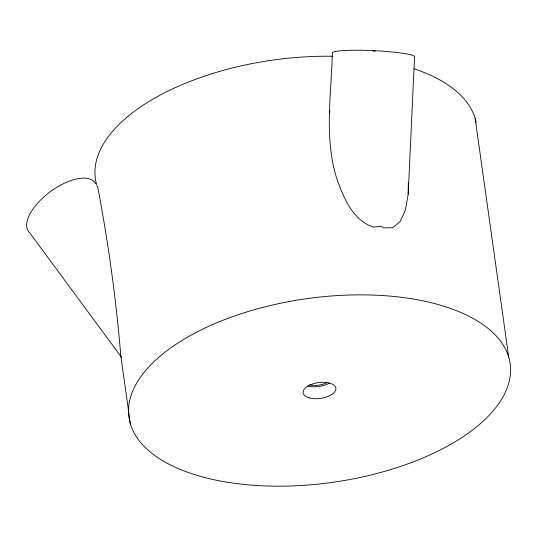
<?xml version="1.0" encoding="UTF-8"?>
<svg xmlns="http://www.w3.org/2000/svg" width="536" height="536" viewBox="0 0 536 536"><rect width="100%" height="100%" fill="white"/><g stroke="black" fill="none" stroke-linecap="round" stroke-linejoin="round"><path stroke-width="0.8" d="M408.184 194.32L414.576 56.535A41.252 4.255 2.7 0 0 370.952 50.531A41.252 4.255 2.7 0 0 332.32 53.272C331.369 94.832 323.992 137.651 336.675 178.24C343.543 197.349 352.427 220.236 373.512 227.096L381.076 226.38L383.682 227.867L392.654 227.713L400.037 221.737L405.337 210.346L408.184 194.32L408.298 182.903M329.54 113.083L329.921 110.617M96.976 186.287L97.639 186.575C108.252 242.44 116.165 299.008 120.781 355.683L130.375 423.956M121.625 357.445L29.775 232.892A41.252 19.129 -36.4 0 1 50.049 191.875A41.252 19.129 -36.4 0 1 95.703 183.828M475.164 118.443L508.704 357.07M372.808 51.041A37.091 3.826 2.7 0 1 375.233 51.154M96.835 185.329A192.491 92.735 -8 0 1 332.762 56.267M414.167 68.822A192.491 92.735 -8 0 1 476.149 122.355M326.277 382.932A13.748 6.626 -8 0 1 309.661 384.801M329.265 383.119A16.522 7.96 -8 0 1 308.006 386.054M309.687 397.987A16.522 7.96 -8 0 0 335.817 389.732A16.522 7.96 -8 0 0 313.111 383.823A16.522 7.96 -8 0 0 309.687 397.987M204.752 477.536A192.491 92.735 -8 0 0 509.2 381.404A192.491 92.735 -8 0 0 244.664 312.602A192.491 92.735 -8 0 0 204.752 477.536"/></g></svg>
